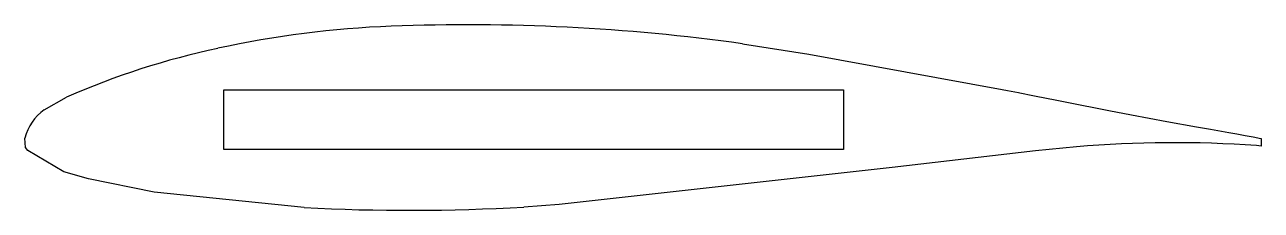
# Model space of a CAD drawing. Extents: x -8.4 to 43.7, y -2.6 to 5.2.
import ezdxf

# ---------------------------------------------------------------- set-up
doc = ezdxf.new("R2010")
doc.units = 0
doc.layers.add('INTERIOR_LOOPS', color=7, linetype='CONTINUOUS')
doc.layers.add('OUTER_LOOP', color=7, linetype='CONTINUOUS')

msp = doc.modelspace()

# ---------------------------------------------------------------- linework, layer by layer
at = {"layer": 'INTERIOR_LOOPS', "color": 3, "linetype": 'CONTINUOUS'}
for p, q in [((0, 2.506), (26.087, 2.506)), ((0, 0), (0, 2.506)), ((26.087, 2.506), (26.087, 0)), ((26.087, 0), (0, 0))]:
    msp.add_line(p, q, dxfattribs=at)
at = {"layer": 'OUTER_LOOP', "color": 3, "linetype": 'CONTINUOUS'}
for p, q in [((21.834, 4.44), (24.628, 4.01)), ((24.628, 4.01), (32.764, 2.522)), ((-7.56, 1.664), (-6.625, 2.193)), ((32.764, 2.522), (32.982, 2.478)), ((32.982, 2.478), (33.444, 2.387)), ((33.444, 2.387), (33.505, 2.375)), ((33.505, 2.375), (34.057, 2.265)), ((34.057, 2.265), (34.125, 2.252)), ((34.125, 2.252), (35.063, 2.066)), ((35.063, 2.066), (35.486, 1.983)), ((35.486, 1.983), (37.245, 1.639)), ((37.245, 1.639), (38.209, 1.454)), ((38.209, 1.454), (39.699, 1.174)), ((39.699, 1.174), (40.938, 0.949)), ((40.938, 0.949), (41.531, 0.843)), ((41.531, 0.843), (42.304, 0.708)), ((42.304, 0.708), (42.306, 0.708)), ((42.306, 0.708), (42.646, 0.649)), ((42.646, 0.649), (42.926, 0.6)), ((42.926, 0.6), (42.987, 0.589)), ((42.987, 0.589), (43.247, 0.544)), ((43.247, 0.544), (43.329, 0.529)), ((43.329, 0.529), (43.648, 0.463)), ((-8.347, 0.082), (-8.383, 0.473)), ((-8.253, -0.044), (-8.347, 0.082)), ((35.884, 0.107), (34.163, -0.057)), ((43.667, 0.133), (43.471, 0.162)), ((43.648, 0.463), (43.668, 0.458)), ((43.668, 0.458), (43.667, 0.133)), ((-6.738, -0.938), (-8.253, -0.044)), ((34.163, -0.057), (28.133, -0.767)), ((-5.704, -1.246), (-6.738, -0.938)), ((28.133, -0.767), (14.114, -2.318)), ((-2.94, -1.804), (-5.704, -1.246)), ((3.374, -2.451), (-2.94, -1.804)), ((14.114, -2.318), (12.623, -2.427))]:
    msp.add_line(p, q, dxfattribs=at)
for centre, radius, start, end in [((10.268, -78.638), 83.878, 82.07454, 92.20032), ((8.648, -36.468), 41.678, 92.2003, 102.3261), ((6.639, -28.027), 33.002, 102.047, 113.6964), ((-6.335, -0.063), 2.117, 125.3457, 165.3308), ((40.037, -49.547), 49.827, 86.0484, 94.7813), ((7.771, 85.881), 88.442, 267.14996, 273.1449)]:
    msp.add_arc(centre, radius, start, end, dxfattribs=at)

doc.saveas('drawing.dxf')
